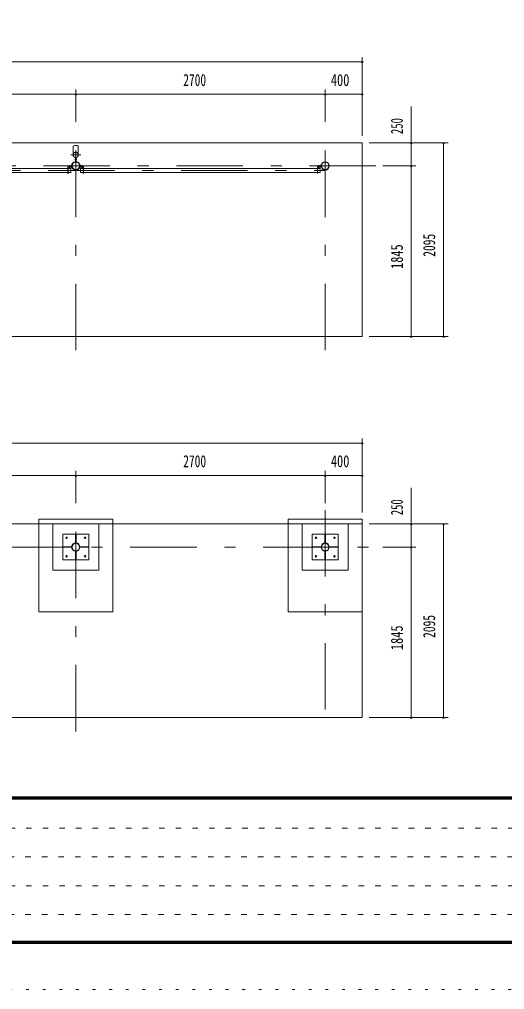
# Model space of a CAD drawing. Units: millimetres, scale not verified. Extents: x -25342 to 25343, y -10500 to 10500.
# Drawn here: x 4360 to 9613, y -10500 to 0 of the extents above; entities that cross this region are included whole.
import ezdxf
from ezdxf.enums import TextEntityAlignment as Align

# ---------------------------------------------------------------- set-up
doc = ezdxf.new("R2010")
doc.units = ezdxf.units.MM
doc.header["$LTSCALE"] = 60
for name, pattern in [('USER1', [3, 1, -2]), ('USER3', [24, 12, -5, 2, -5]), ('USER4', [3, 0.5, -2.5])]:
    doc.linetypes.add(name, pattern=pattern)
for name, color, linetype, lineweight in [('0-2_1-05BOLD', 7, 'Continuous', 18), ('0-3_1-25CENTER', 3, 'USER3', 18), ('0-5_1-55DIM', 3, 'Continuous', 18), ('0-C_F-F1PAPER', 5, 'Continuous', 18), ('0-D_F-E_J_ADD', 5, 'USER4', 18)]:
    doc.layers.add(name, color=color, linetype=linetype, lineweight=lineweight)
doc.styles.add('ＭＳ ゴシック', font='')
doc.styles.get('ＭＳ ゴシック').set_extended_font_data('MS Gothic')

msp = doc.modelspace()

# ---------------------------------------------------------------- linework, layer by layer
at = {"layer": '0-2_1-05BOLD'}
for p, q in [((4942.77, -1373.23), (4942.77, -1457.81)), ((4997.77, -1457.81), (4997.77, -1373.23)), ((4965.66, -1539.41), (4965.66, -1496.06)), ((4967.26, -1494.67), (4967.26, -1540.88)), ((4973.26, -1540.88), (4973.26, -1494.67)), ((4974.86, -1496.06), (4974.86, -1539.41)), ((7625.71, -1573.33), (7625.71, -1593.33)), ((4885.71, -1613.13), (2804.81, -1613.13)), ((2804.81, -1655.83), (4885.71, -1655.83)), ((4917.76, -1613.13), (4888.91, -1613.13)), ((4920.51, -1595.33), (4890.91, -1595.33)), ((4890.91, -1598.53), (4920.51, -1598.53)), ((5020.02, -1595.33), (5049.62, -1595.33)), ((5049.62, -1598.53), (5020.02, -1598.53)), ((7585.71, -1613.13), (5054.82, -1613.13)), ((5054.82, -1655.83), (7585.71, -1655.83)), ((7617.77, -1613.13), (7588.92, -1613.13)), ((7620.51, -1595.33), (7590.91, -1595.33)), ((7590.91, -1598.53), (7620.51, -1598.53)), ((-2929.73, -5460.33), (8070.27, -5460.33)), ((4973.27, -5645.78), (4967.27, -5645.78)), ((7673.27, -5645.78), (7667.27, -5645.78)), ((4905.72, -5707.33), (4905.72, -5713.33)), ((4967.27, -5774.88), (4973.27, -5774.88)), ((5034.82, -5713.33), (5034.82, -5707.33)), ((7605.72, -5707.33), (7605.72, -5713.33)), ((7667.27, -5774.88), (7673.27, -5774.88)), ((7734.82, -5713.33), (7734.82, -5707.33))]:
    msp.add_line(p, q, dxfattribs=at)
for points in [[(8070.26, -1335.33), (8070.26, -3430.33), (-2929.74, -3430.33), (-2929.74, -1335.33)], [(4570.26, -5410.33), (5370.27, -5410.33), (5370.27, -6410.33), (4570.26, -6410.33)], [(5110.27, -5570.33), (4830.27, -5570.33), (4830.27, -5850.33), (5110.27, -5850.33)], [(4973.27, -5570.78), (4973.27, -5665.78), (4967.27, -5665.78), (4967.27, -5570.78)], [(7530.27, -5570.33), (7810.27, -5570.33), (7810.27, -5850.33), (7530.27, -5850.33)], [(7673.27, -5665.78), (7667.27, -5665.78), (7667.27, -5570.78), (7673.27, -5570.78)], [(4925.72, -5707.33), (4830.72, -5707.33), (4830.72, -5713.33), (4925.72, -5713.33)], [(4967.27, -5754.88), (4973.27, -5754.88), (4973.27, -5849.88), (4967.27, -5849.88)], [(5014.82, -5713.33), (5109.82, -5713.33), (5109.82, -5707.33), (5014.82, -5707.33)], [(7530.72, -5707.33), (7530.72, -5713.33), (7625.72, -5713.33), (7625.72, -5707.33)], [(7667.27, -5754.88), (7667.27, -5849.88), (7673.27, -5849.88), (7673.27, -5754.88)], [(7714.82, -5713.33), (7809.82, -5713.33), (7809.82, -5707.33), (7714.82, -5707.33)]]:
    msp.add_lwpolyline(points, close=True, dxfattribs=at)
for points in [[(4925.71, -1593.33), (4925.71, -1573.33), (4922.51, -1573.33), (4922.51, -1593.33)], [(5018.02, -1593.33), (5018.02, -1573.33), (5014.82, -1573.33), (5014.82, -1593.33)], [(7622.51, -1593.33), (7622.51, -1573.33), (7625.71, -1573.33)], [(4888.91, -1600.53), (4888.91, -1666.33), (4885.71, -1666.33), (4885.71, -1600.53)], [(4888.91, -1655.83), (4917.76, -1655.83), (4917.76, -1613.13)], [(5051.62, -1613.13), (5022.77, -1613.13), (5022.77, -1655.83), (5051.62, -1655.83)], [(5054.82, -1600.53), (5054.82, -1666.33), (5051.62, -1666.33), (5051.62, -1600.53)], [(7588.92, -1600.53), (7588.92, -1666.33), (7585.71, -1666.33), (7585.71, -1600.53)], [(7588.92, -1655.83), (7617.77, -1655.83), (7617.77, -1613.13)], [(8070.27, -5410.33), (8070.27, -7555.33), (-2929.73, -7555.33), (-2929.73, -5410.33)], [(8070.27, -5410.33), (7270.27, -5410.33), (7270.27, -6410.33), (8070.27, -6410.33)], [(4720.26, -5460.33), (4720.26, -5960.33), (5220.26, -5960.33), (5220.26, -5460.33)], [(7420.27, -5460.33), (7420.27, -5960.33), (7920.26, -5960.33), (7920.26, -5460.33)]]:
    msp.add_lwpolyline(points, dxfattribs=at)
for centre, radius in [((4970.27, -1467.33), 27.5), ((4970.27, -1435.98), 2.25), ((4970.27, -1585.33), 44.55), ((4970.27, -1585.33), 40.35), ((7670.26, -1585.33), 44.55), ((7670.26, -1585.33), 40.35), ((4970.27, -1633.73), 2.25), ((4870.27, -5610.33), 8), ((4970.27, -5710.33), 44.55), ((4970.27, -5710.33), 40.35), ((5070.27, -5610.33), 8), ((7570.27, -5610.33), 8), ((7670.27, -5710.33), 44.55), ((7670.27, -5710.33), 40.35), ((7770.27, -5610.33), 8), ((4870.27, -5810.33), 8), ((5070.27, -5810.33), 8), ((7570.27, -5810.33), 8), ((7770.27, -5810.33), 8)]:
    msp.add_circle(centre, radius, dxfattribs=at)
for centre, radius, start, end in [((4970.27, -1408.72), 44.9, 52.23544, 127.76454), ((4970.27, -1467.33), 29.1, 90, 260.90512), ((4970.27, -1484.73), 44.9, 109.58864, 127.76454), ((4970.27, -1435.98), 3.85, 270, 218.65778), ((4970.27, -1467.33), 29.1, 279.09488, 84.06984), ((4970.27, -1484.73), 44.9, 52.23544, 70.41136), ((4970.27, -1585.33), 46.15, 95.72713, 270.00108), ((4970.27, -1585.33), 46.15, 273.78915, 84.28163), ((4890.91, -1600.53), 5.2, 90, 180), ((4890.91, -1600.53), 2, 90, 180), ((4920.51, -1593.33), 2, 270, 0), ((4920.51, -1593.33), 5.2, 270, 0), ((4970.27, -1633.73), 3.85, 142.09248, 90), ((5020.02, -1593.33), 5.2, 180, 270), ((5020.02, -1593.33), 2, 180, 270), ((5049.62, -1600.53), 5.2, 0, 90), ((5049.62, -1600.53), 2, 0, 90), ((7590.91, -1600.53), 5.2, 90, 180), ((7590.91, -1600.53), 2, 90, 180), ((7620.51, -1593.33), 2, 270, 0), ((7620.51, -1593.33), 5.2, 270, 0)]:
    msp.add_arc(centre, radius, start, end, dxfattribs=at)
at = {"layer": '0-3_1-25CENTER'}
for p, q in [((4970.27, -3580.33), (4970.27, -1185.33)), ((7670.26, -3580.33), (7670.26, -1185.33)), ((4915.27, -1467.33), (5025.27, -1467.33)), ((4981.03, -1517.8), (4959.5, -1517.8)), ((8220.26, -1585.33), (-3079.74, -1585.33)), ((-2529.74, -1634.48), (7670.26, -1634.48)), ((4900.71, -1576.33), (4900.71, -1618.13)), ((5039.82, -1618.13), (5039.82, -1576.33)), ((7600.71, -1618.13), (7600.71, -1576.33)), ((4970.27, -7705.33), (4970.27, -5310.33)), ((7670.27, -5310.33), (7670.27, -7705.33)), ((-3079.73, -5710.33), (8220.26, -5710.33))]:
    msp.add_line(p, q, dxfattribs=at)
at = {"layer": '0-5_1-55DIM'}
for p, q in [((8070.26, -410.33), (8070.26, -1260.33)), ((-2929.74, -460.33), (8070.26, -460.33)), ((8080.26, -460.33), (8060.26, -460.33)), ((8070.26, -810.33), (-2929.74, -810.33)), ((4980.27, -810.33), (4960.27, -810.33)), ((4970.27, -1110.33), (4970.27, -760.33)), ((7680.26, -810.33), (7660.26, -810.33)), ((7670.26, -1110.33), (7670.26, -760.33)), ((8080.26, -810.33), (8060.26, -810.33)), ((8600.26, -3430.33), (8600.26, -942.83)), ((8145.26, -1335.33), (9000.26, -1335.33)), ((8610.26, -1335.33), (8590.26, -1335.33)), ((8960.26, -1335.33), (8940.26, -1335.33)), ((8950.26, -1335.33), (8950.26, -3430.33)), ((8650.26, -1585.33), (8295.26, -1585.33)), ((8610.26, -1585.33), (8590.26, -1585.33)), ((9000.26, -3430.33), (8145.26, -3430.33)), ((8610.26, -3430.33), (8590.26, -3430.33)), ((8960.26, -3430.33), (8940.26, -3430.33)), ((8070.27, -4585.33), (-2929.73, -4585.33)), ((8080.27, -4585.33), (8060.27, -4585.33)), ((8070.27, -5335.33), (8070.27, -4535.33)), ((4970.27, -5235.33), (4970.27, -4885.33)), ((7670.27, -4885.33), (7670.27, -5235.33)), ((-2929.73, -4935.33), (8070.27, -4935.33)), ((4980.27, -4935.33), (4960.27, -4935.33)), ((7680.27, -4935.33), (7660.27, -4935.33)), ((8080.27, -4935.33), (8060.27, -4935.33)), ((8600.26, -7555.33), (8600.26, -5067.83)), ((9000.26, -5460.33), (8145.26, -5460.33)), ((8610.26, -5460.33), (8590.26, -5460.33)), ((8960.26, -5460.33), (8940.26, -5460.33)), ((8950.26, -5460.33), (8950.26, -7555.33)), ((8295.26, -5710.33), (8650.26, -5710.33)), ((8610.26, -5710.33), (8590.26, -5710.33)), ((9000.26, -7555.33), (8145.26, -7555.33)), ((8610.26, -7555.33), (8590.26, -7555.33)), ((8960.26, -7555.33), (8940.26, -7555.33))]:
    msp.add_line(p, q, dxfattribs=at)
for centre in [(8070.26, -460.33), (4970.27, -810.33), (7670.26, -810.33), (8070.26, -810.33), (8600.26, -1335.33), (8950.26, -1335.33), (8600.26, -1585.33), (8600.26, -3430.33), (8950.26, -3430.33), (8070.27, -4585.33), (4970.27, -4935.33), (7670.27, -4935.33), (8070.27, -4935.33), (8600.26, -5460.33), (8950.26, -5460.33), (8600.26, -5710.33), (8600.26, -7555.33), (8950.26, -7555.33)]:
    msp.add_arc(centre, 10, 180, 0, dxfattribs=at)
at = {"layer": '0-C_F-F1PAPER'}
for p, q in [((24817.6, -8415), (-3832.4, -8415)), ((-3832.4, -8417.5), (24817.6, -8417.5)), ((24817.6, -8420), (-3832.4, -8420)), ((-3832.4, -8422.5), (24817.6, -8422.5)), ((24817.6, -8425), (-3832.4, -8425)), ((-3832.4, -8427.5), (24817.6, -8427.5)), ((24817.6, -8430), (-3832.4, -8430)), ((-3832.4, -8432.5), (24817.6, -8432.5)), ((24817.6, -8435), (-3832.4, -8435)), ((-3832.4, -8437.5), (24817.6, -8437.5)), ((24817.6, -8440), (-3832.4, -8440))]:
    msp.add_line(p, q, dxfattribs=at)
at = {"layer": '0-C_F-F1PAPER', "color": 6, "linetype": 'USER1'}
for p, q in [((14392.6, -8752), (-3857.4, -8752)), ((-3857.4, -9064), (14392.6, -9064)), ((14392.6, -9376), (-3857.4, -9376)), ((-3857.4, -9688), (11884.6, -9688))]:
    msp.add_line(p, q, dxfattribs=at)
at = {"layer": '0-C_F-F1PAPER'}
for points in [[(24842.6, -10000), (24842.6, 10100), (-3857.4, 10100), (-3857.4, -10000)], [(24840.1, -9997.5), (24840.1, 10097.5), (-3854.9, 10097.5), (-3854.9, -9997.5)], [(24837.6, -9995), (-3852.4, -9995), (-3852.4, 10095), (24837.6, 10095)], [(24835.1, -9992.5), (24835.1, 10092.5), (-3849.9, 10092.5), (-3849.9, -9992.5)], [(24832.6, -9990), (-3847.4, -9990), (-3847.4, 10090), (24832.6, 10090)], [(24830.1, -9987.5), (24830.1, 10087.5), (-3844.9, 10087.5), (-3844.9, -9987.5)], [(24827.6, -9985), (-3842.4, -9985), (-3842.4, 10085), (24827.6, 10085)], [(24825.1, -9982.5), (24825.1, 10082.5), (-3839.9, 10082.5), (-3839.9, -9982.5)], [(24822.6, -9980), (24822.6, 10080), (-3837.4, 10080), (-3837.4, -9980)], [(24820.1, -9977.5), (24820.1, 10077.5), (-3834.9, 10077.5), (-3834.9, -9977.5)], [(24817.6, -9975), (-3832.4, -9975), (-3832.4, 10075), (24817.6, 10075)]]:
    msp.add_lwpolyline(points, close=True, dxfattribs=at)
at = {"layer": '0-D_F-E_J_ADD'}
msp.add_lwpolyline([(25342.6, -10500), (-4357.4, -10500), (-4357.4, 10500), (25342.6, 10500)], close=True, dxfattribs=at)

# ---------------------------------------------------------------- texts
at = {"layer": '0-5_1-55DIM', "color": 7, "style": 'ＭＳ ゴシック'}
for s, width, p in [('2700', 0.7, (6133.66, -760.33)), ('400', 0.75, (7732.63, -760.33)), ('2700', 0.7, (6133.67, -4885.33)), ('400', 0.75, (7732.64, -4885.33))]:
    msp.add_text(s, height=130.2, dxfattribs=dict(at, width=width)).set_placement(p, align=Align.BOTTOM_LEFT)
for s, width, p in [('250', 0.65, (8550.26, -1240.91)), ('2095', 0.7, (8900.26, -2568.84)), ('1845', 0.75, (8550.26, -2700.06)), ('250', 0.65, (8550.26, -5365.91)), ('2095', 0.7, (8900.26, -6693.84)), ('1845', 0.75, (8550.26, -6825.05))]:
    msp.add_text(s, height=130.2, rotation=90, dxfattribs=dict(at, width=width)).set_placement(p, align=Align.BOTTOM_LEFT)

doc.saveas('drawing.dxf')
